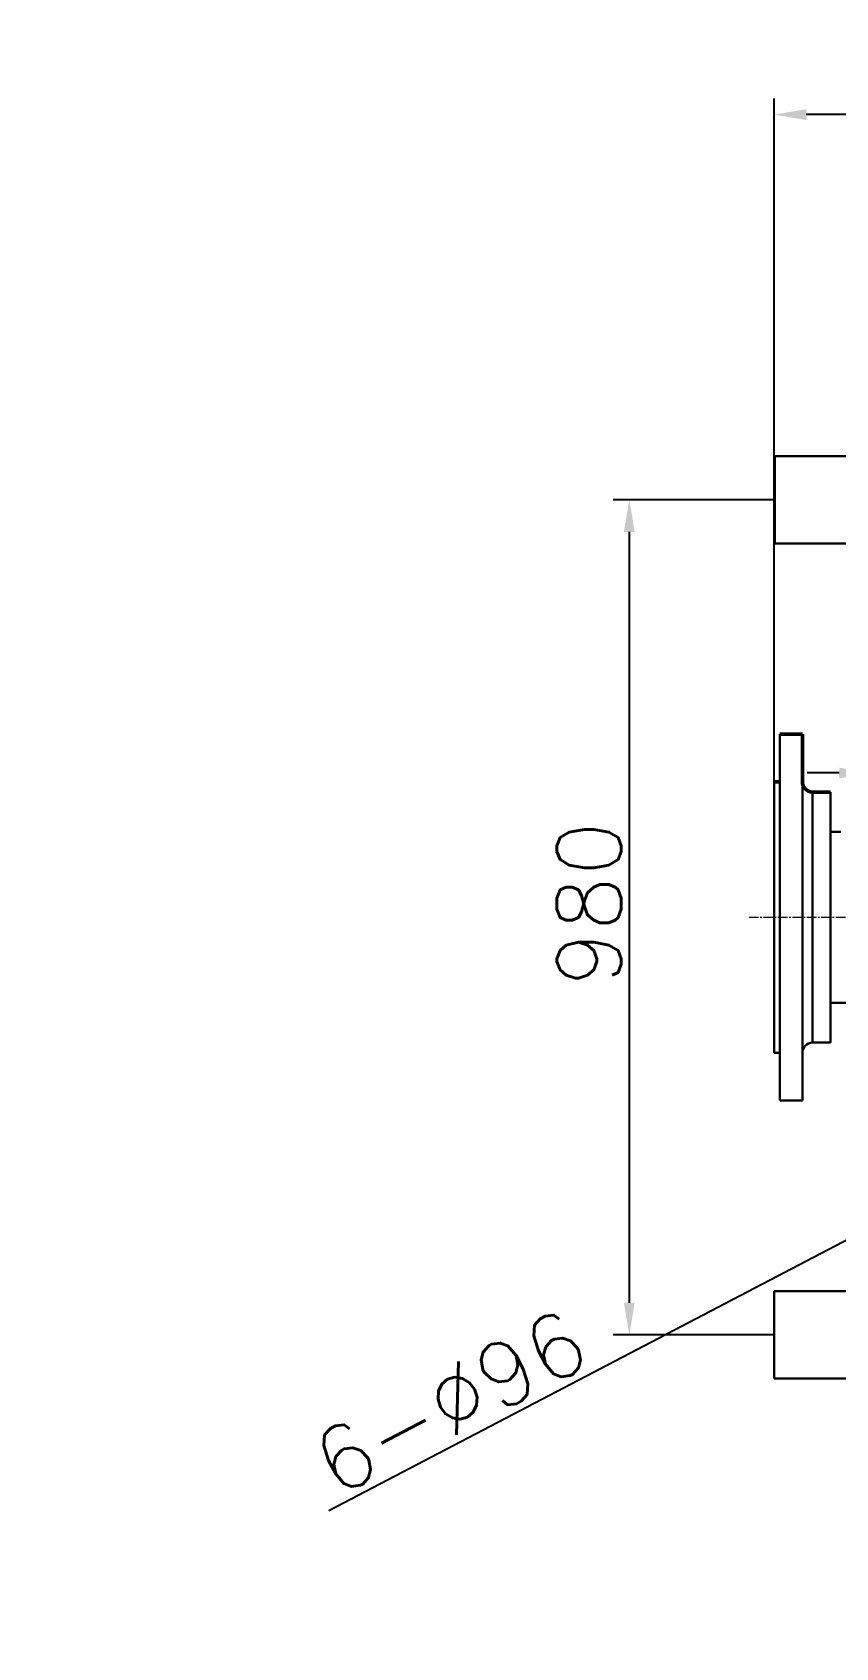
# Model space of a CAD drawing. Header units: millimetres. Extents: x 0 to 6120, y 0 to 841.
# Drawn here: x 2002.9 to 2065.4, y 112.8 to 238.5 of the extents above; entities that cross this region are included whole.
import ezdxf

# ---------------------------------------------------------------- set-up
doc = ezdxf.new("R2010")
doc.units = ezdxf.units.MM
doc.linetypes.add('CENTER2', pattern=[1.125, 0.75, -0.125, 0.125, -0.125])
for name, color, linetype, lineweight in [('尺寸线', 3, 'Continuous', 15), ('粗实线', 7, 'Continuous', 30), ('细点划线', 1, 'CENTER2', 18)]:
    doc.layers.add(name, color=color, linetype=linetype, lineweight=lineweight)
doc.styles.get("Standard").update_dxf_attribs({"font": 'txt.shx', "bigfont": 'gbcbig.shx'})
doc.dimstyles.new('ISO-25$0', dxfattribs={"dimtxt": 5, "dimasz": 2.5, "dimexe": 1.25, "dimexo": 0, "dimtad": 1, "dimdec": 0, "dimdsep": 46, "dimtxsty": 'Standard', "dimcen": 2.5, "dimdle": 5, "dimadec": 0, "dimazin": 0, "dimtfac": 1, "dimtdec": 0, "dimtmove": 0, "dimatfit": 2, "dimfxl": 0, "dimtolj": 1, "dimarcsym": 0})
doc.dimstyles.new('ISO-25$3', dxfattribs={"dimtxt": 5, "dimasz": 2.5, "dimexe": 1.25, "dimexo": 0, "dimtad": 1, "dimdec": 0, "dimdsep": 46, "dimtxsty": 'Standard', "dimcen": 2.5, "dimdle": 5, "dimadec": 0, "dimazin": 0, "dimtfac": 1, "dimtdec": 0, "dimtmove": 0, "dimatfit": 2, "dimfxl": 0, "dimtolj": 1, "dimarcsym": 0})

# ---------------------------------------------------------------- blocks, each defined once
blk = doc.blocks.new('*X71')
at = {"layer": '尺寸线'}
for points in [[(2063.15, 232.5), (2063.15, 231.66), (2060.65, 232.08)], [(2154.55, 232.5), (2154.55, 231.66), (2157.05, 232.08)]]:
    blk.add_hatch(color=0, dxfattribs=at).paths.add_polyline_path(points, flags=0)
at = {"layer": '尺寸线', "color": 0, "lineweight": -2}
for p, q in [((2060.65, 180.16), (2060.65, 233.33)), ((2157.05, 176.26), (2157.05, 233.33)), ((2154.55, 232.08), (2063.15, 232.08))]:
    blk.add_line(p, q, dxfattribs=at)
at = {"layer": '尺寸线', "color": 0, "insert": (2110.95, 235.21), "char_height": 5, "width": 50.7143, "attachment_point": 5}
blk.add_mtext('1450', dxfattribs=at)
blk = doc.blocks.new('*X76')
at = {"layer": '尺寸线'}
for points in [[(2093.08, 158.96), (2093.47, 158.22), (2095.49, 159.74)], [(2091.84, 158.31), (2092.22, 157.57), (2089.82, 156.78)]]:
    blk.add_hatch(color=0, dxfattribs=at).paths.add_polyline_path(points, flags=0)
at = {"layer": '尺寸线', "color": 0, "lineweight": -2}
for p, q in [((2093.27, 158.59), (2092.03, 157.94)), ((2089.82, 156.78), (2025.99, 123.43))]:
    blk.add_line(p, q, dxfattribs=at)
at = {"layer": '尺寸线', "color": 0, "insert": (2035.44, 131.89), "char_height": 5, "width": 70, "attachment_point": 5, "rotation": 27.5917}
blk.add_mtext('6-%%C96', dxfattribs=at)
blk = doc.blocks.new('*X77')
at = {"layer": '尺寸线'}
for points in [[(2065.72, 181.26), (2065.72, 180.43), (2068.22, 180.85)], [(2071.22, 181.26), (2071.22, 180.43), (2068.72, 180.85)]]:
    blk.add_hatch(color=0, dxfattribs=at).paths.add_polyline_path(points, flags=0)
at = {"layer": '尺寸线', "color": 0, "lineweight": -2}
for p, q in [((2068.22, 174.61), (2068.22, 182.1)), ((2068.72, 174.61), (2068.72, 182.1)), ((2065.72, 180.85), (2063.22, 180.85)), ((2068.22, 180.85), (2068.72, 180.85)), ((2071.22, 180.85), (2078.3, 180.85))]:
    blk.add_line(p, q, dxfattribs=at)
at = {"layer": '尺寸线', "color": 0, "insert": (2076.01, 183.97), "char_height": 5, "width": 10, "attachment_point": 5}
blk.add_mtext('5', dxfattribs=at)
blk = doc.blocks.new('*X80')
at = {"layer": '尺寸线'}
for points in [[(2048.96, 199.61), (2049.8, 199.61), (2049.38, 202.11)], [(2048.96, 139.61), (2049.8, 139.61), (2049.38, 137.11)]]:
    blk.add_hatch(color=0, dxfattribs=at).paths.add_polyline_path(points, flags=0)
at = {"layer": '尺寸线', "color": 0, "lineweight": -2}
for p, q in [((2060.7, 202.11), (2048.13, 202.11)), ((2049.38, 199.61), (2049.38, 139.61)), ((2060.65, 137.11), (2048.13, 137.11))]:
    blk.add_line(p, q, dxfattribs=at)
at = {"layer": '尺寸线', "color": 0, "insert": (2046.25, 170.67), "char_height": 5, "width": 38.5714, "attachment_point": 5, "rotation": 90}
blk.add_mtext('980', dxfattribs=at)

msp = doc.modelspace()

# ---------------------------------------------------------------- linework, layer by layer
at = {"layer": '粗实线'}
for p, q in [((2090.6854, 205.51184), (2060.652, 205.51184)), ((2060.69947, 198.71184), (2060.69947, 205.51184)), ((2090.6854, 198.71184), (2060.652, 198.71184)), ((2061.102, 183.86184), (2061.102, 155.36184)), ((2061.102, 183.86184), (2061.102, 155.36184)), ((2061.102, 183.86184), (2061.102, 155.36184)), ((2061.102, 183.86184), (2061.102, 155.36184)), ((2060.652, 159.06184), (2060.652, 180.16184)), ((2060.652, 159.06184), (2060.652, 180.16184)), ((2060.652, 180.16184), (2060.652, 159.06184)), ((2060.652, 180.16184), (2060.652, 159.06184)), ((2060.652, 180.16184), (2060.652, 159.06184)), ((2060.652, 180.16184), (2060.652, 159.06184)), ((2060.652, 180.16184), (2060.652, 159.06184)), ((2060.652, 180.16184), (2060.652, 159.06184)), ((2060.652, 180.16184), (2060.652, 159.06184)), ((2060.652, 180.16184), (2060.652, 159.06184)), ((2060.652, 159.06184), (2060.652, 180.16184)), ((2060.652, 159.06184), (2060.652, 180.16184)), ((2062.852, 159.06184), (2062.852, 180.16184)), ((2062.852, 159.06184), (2062.852, 180.16184)), ((2062.852, 159.06184), (2062.852, 180.16184)), ((2062.852, 159.06184), (2062.852, 180.16184)), ((2063.652, 159.86184), (2063.652, 179.36184)), ((2063.652, 159.86184), (2063.652, 179.36184)), ((2063.652, 159.86184), (2063.652, 179.36184)), ((2063.652, 159.86184), (2063.652, 179.36184)), ((2065.052, 179.36184), (2065.052, 159.86184)), ((2065.84414, 176.26184), (2065.052, 176.26184)), ((2085.56963, 162.96184), (2065.052, 162.96184)), ((2063.652, 159.86184), (2065.052, 159.86184)), ((2060.652, 159.06184), (2061.102, 159.06184)), ((2060.652, 159.06184), (2061.102, 159.06184)), ((2060.652, 159.06184), (2061.102, 159.06184)), ((2060.652, 159.06184), (2061.102, 159.06184)), ((2062.852, 159.06184), (2062.852, 155.36184)), ((2062.852, 159.06184), (2062.852, 155.36184)), ((2062.852, 159.06184), (2062.852, 155.36184)), ((2062.852, 159.06184), (2062.852, 155.36184)), ((2061.102, 155.36184), (2062.852, 155.36184)), ((2061.102, 155.36184), (2062.852, 155.36184)), ((2061.102, 155.36184), (2062.852, 155.36184)), ((2061.102, 155.36184), (2062.852, 155.36184)), ((2060.652, 140.51184), (2060.652, 133.71184)), ((2090.6854, 140.51184), (2060.652, 140.51184)), ((2090.6854, 133.71184), (2060.652, 133.71184))]:
    msp.add_line(p, q, dxfattribs=at)
at = {"layer": '粗实线', "linetype": 'Continuous', "lineweight": 50}
for p, q in [((2061.102, 183.86184), (2062.852, 183.86184)), ((2062.852, 180.16184), (2062.852, 183.86184)), ((2060.652, 180.16184), (2061.102, 180.16184)), ((2063.652, 179.36184), (2065.052, 179.36184))]:
    msp.add_line(p, q, dxfattribs=at)
at = {"layer": '粗实线', "linetype": 'Continuous', "lineweight": 5}
msp.add_line((2060.652, 180.16184), (2061.102, 180.16184), dxfattribs=at)
msp.add_line((2060.652, 180.16184), (2061.102, 180.16184), dxfattribs=at)
msp.add_line((2060.652, 180.16184), (2061.102, 180.16184), dxfattribs=at)
at = {"layer": '粗实线', "linetype": 'Continuous', "lineweight": 50}
msp.add_arc((2063.652, 180.16184), 0.8, 180, 270, dxfattribs=at)
at = {"layer": '粗实线'}
msp.add_arc((2063.652, 159.06184), 0.8, 90, 180, dxfattribs=at)
msp.add_arc((2063.652, 159.06184), 0.8, 90, 180, dxfattribs=at)
msp.add_arc((2063.652, 159.06184), 0.8, 90, 180, dxfattribs=at)
msp.add_arc((2063.652, 159.06184), 0.8, 90, 180, dxfattribs=at)
at = {"layer": '细点划线'}
msp.add_line((2058.69842, 169.61184), (2169.74625, 169.61184), dxfattribs=at)

# ---------------------------------------------------------------- dimensions: what is measured, and where the dimension line sits
at = {"layer": '尺寸线'}
for base, p1, p2, text, picture, middle in [((2060.652, 232.0808), (2157.052, 176.26184), (2060.652, 180.16184), '1450', '*X71', (2110.94531, 232.0808)), ((2068.72162, 180.84821), (2068.22162, 174.61184), (2068.72162, 174.61184), '5', '*X77', (2076.01328, 180.84821))]:
    dim = msp.add_linear_dim(base=base, p1=p1, p2=p2, text=text, dimstyle='ISO-25$0', override={"dimsah": 1}, dxfattribs=at)
    dim.commit()
    dim.dimension.update_dxf_attribs({"geometry": picture, "text_midpoint": middle, "dimtype": 160})
dim = msp.add_linear_dim(base=(2049.37908, 137.11184), p1=(2060.69947, 202.11184), p2=(2060.652, 137.11184), angle=90, text='980', dimstyle='ISO-25$0', override={"dimsah": 1}, dxfattribs=at)
dim.commit()
dim.dimension.update_dxf_attribs({"geometry": '*X80', "text_midpoint": (2049.37908, 170.67145), "dimtype": 160})
dim = msp.add_diameter_dim_2p(p1=(2095.48807, 159.74398), p2=(2089.81594, 156.77971), text='6-%%C96', dimstyle='ISO-25$3', override={"dimpost": '%%C<>', "dimsah": 1}, dxfattribs=at)
dim.commit()
dim.dimension.update_dxf_attribs({"geometry": '*X76', "text_midpoint": (2036.88718, 129.11894), "dimtype": 163})

doc.saveas('drawing.dxf')
